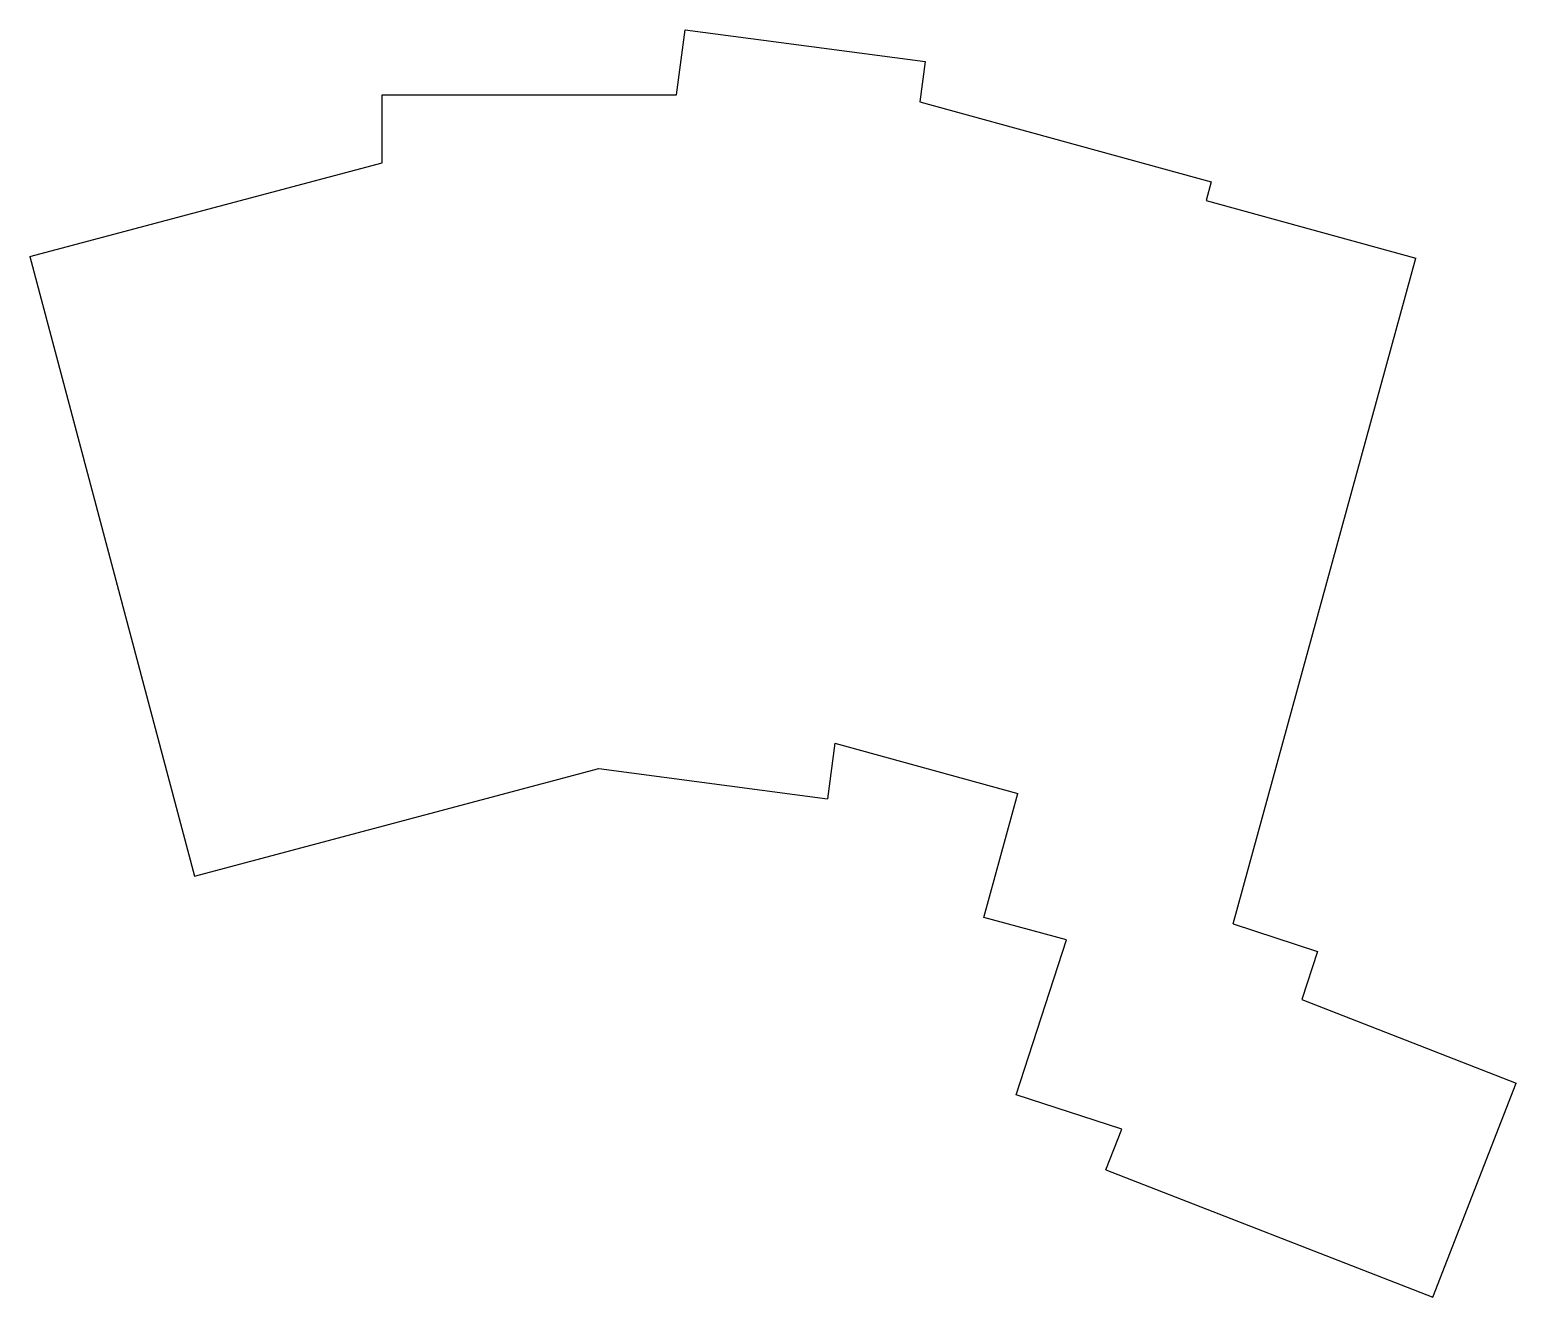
# Model space of a CAD drawing. Header units: millimetres. Extents: x -21 to 102, y -47 to 58.
import ezdxf

# ---------------------------------------------------------------- set-up
doc = ezdxf.new("R2010")
doc.units = ezdxf.units.MM

msp = doc.modelspace()

# ---------------------------------------------------------------- linework, layer by layer
for p, q in [((32.62, 52.84), (33.33, 58.23)), ((33.33, 58.23), (53.16, 55.6)), ((53.16, 55.6), (52.72, 52.27)), ((8.28, 52.84), (32.62, 52.84)), ((8.28, 47.21), (8.28, 52.84)), ((52.72, 52.27), (76.8, 45.66)), ((-20.84, 39.47), (8.28, 47.21)), ((76.8, 45.66), (76.37, 44.1)), ((76.37, 44.1), (93.72, 39.33)), ((-20.84, 39.47), (-7.22, -11.75)), ((78.61, -15.7), (93.72, 39.33)), ((45.69, -0.76), (45.08, -5.37)), ((45.69, -0.76), (60.83, -4.92)), ((-7.22, -11.75), (26.2, -2.86)), ((26.2, -2.86), (45.08, -5.37)), ((58.02, -15.16), (60.83, -4.92)), ((64.85, -17.03), (58.02, -15.16)), ((78.61, -15.7), (85.58, -17.98)), ((60.67, -29.82), (64.85, -17.03)), ((85.58, -17.98), (84.28, -21.96)), ((84.28, -21.96), (102.01, -28.87)), ((95.11, -46.57), (102.01, -28.87)), ((69.4, -32.68), (60.67, -29.82)), ((68.09, -36.04), (69.4, -32.68)), ((68.09, -36.04), (95.11, -46.57))]:
    msp.add_line(p, q)

doc.saveas('drawing.dxf')
